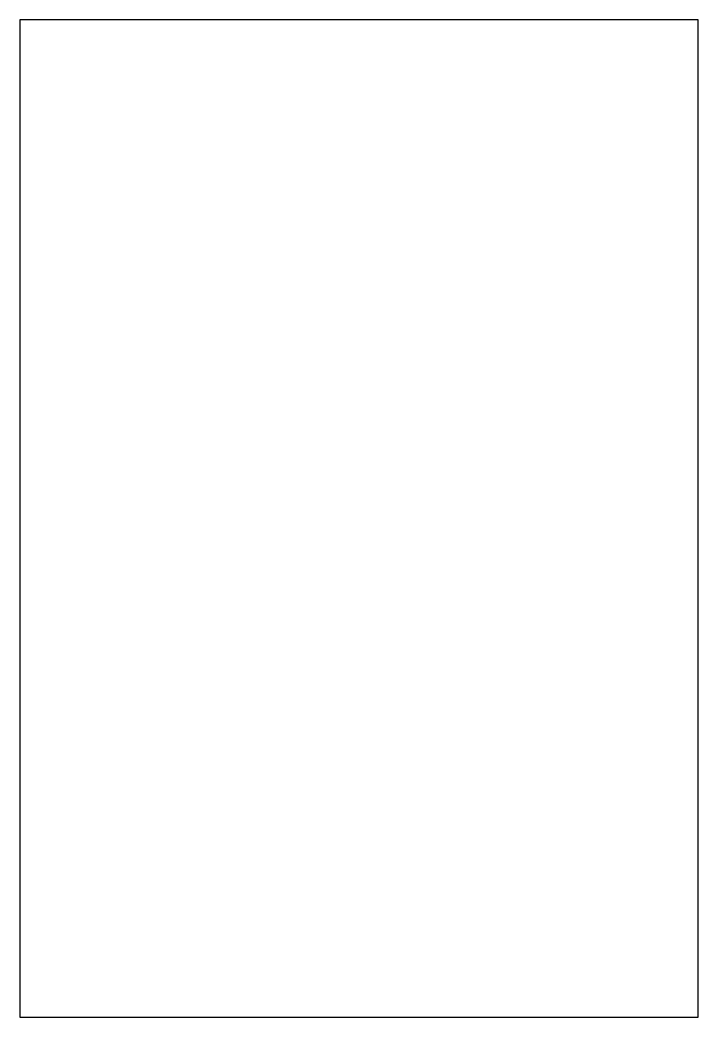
# Model space of a CAD drawing. Header units: millimetres. Extents: x -100 to 100, y -297 to -3.
import ezdxf

# ---------------------------------------------------------------- set-up
doc = ezdxf.new("R2010")
doc.units = ezdxf.units.MM
doc.layers.get('0').update_dxf_attribs({"linetype": 'CONTINUOUS'})

msp = doc.modelspace()

# ---------------------------------------------------------------- linework, layer by layer
msp.add_lwpolyline([(-100, -297.27), (100, -297.27), (100, -3), (-100, -3)], close=True)

doc.saveas('drawing.dxf')
